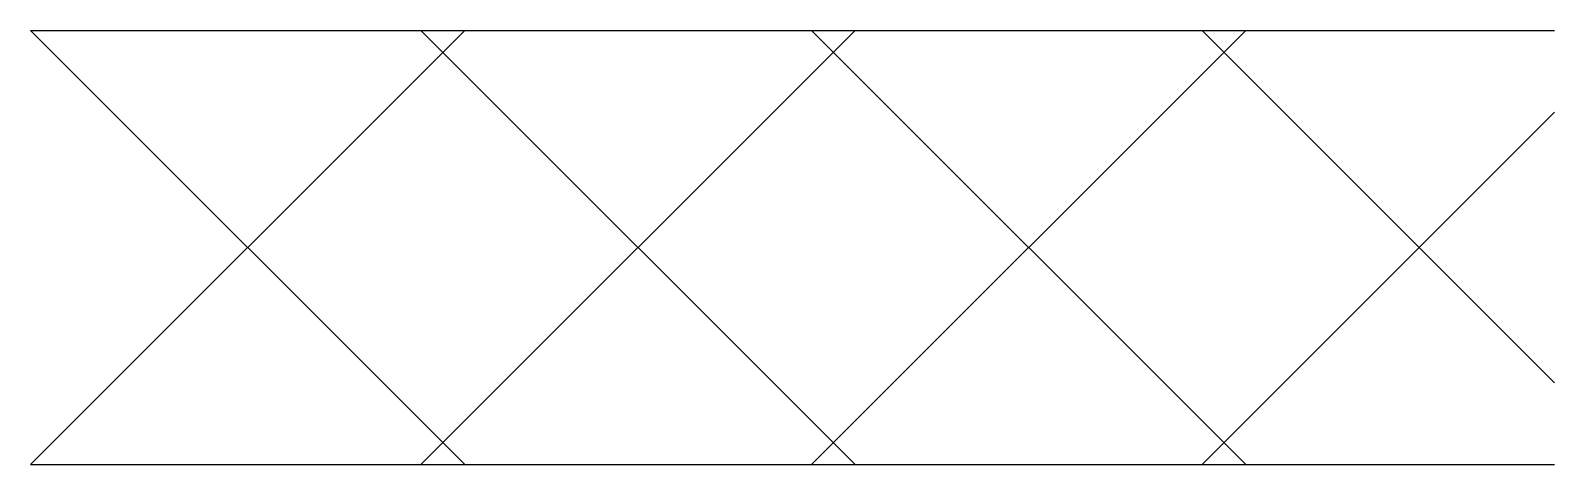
# Model space of a CAD drawing. Header units: millimetres. Extents: x 0 to 1, y 0 to 0.28.
import ezdxf

# ---------------------------------------------------------------- set-up
doc = ezdxf.new("R2010")
doc.units = ezdxf.units.MM

msp = doc.modelspace()

# ---------------------------------------------------------------- linework, layer by layer
for p, q in [((0, 0.285), (1, 0.285)), ((0, 0.285), (0.285, 0)), ((0, 0), (0.285, 0.285)), ((0.2562, 0.285), (0.5412, 0)), ((0.2562, 0), (0.5412, 0.285)), ((0.5124, 0.285), (0.7974, 0)), ((0.5124, 0), (0.7974, 0.285)), ((0.7687, 0.285), (1, 0.0536)), ((0.7687, 0), (1, 0.2313)), ((0, 0), (1, 0))]:
    msp.add_line(p, q)

doc.saveas('drawing.dxf')
